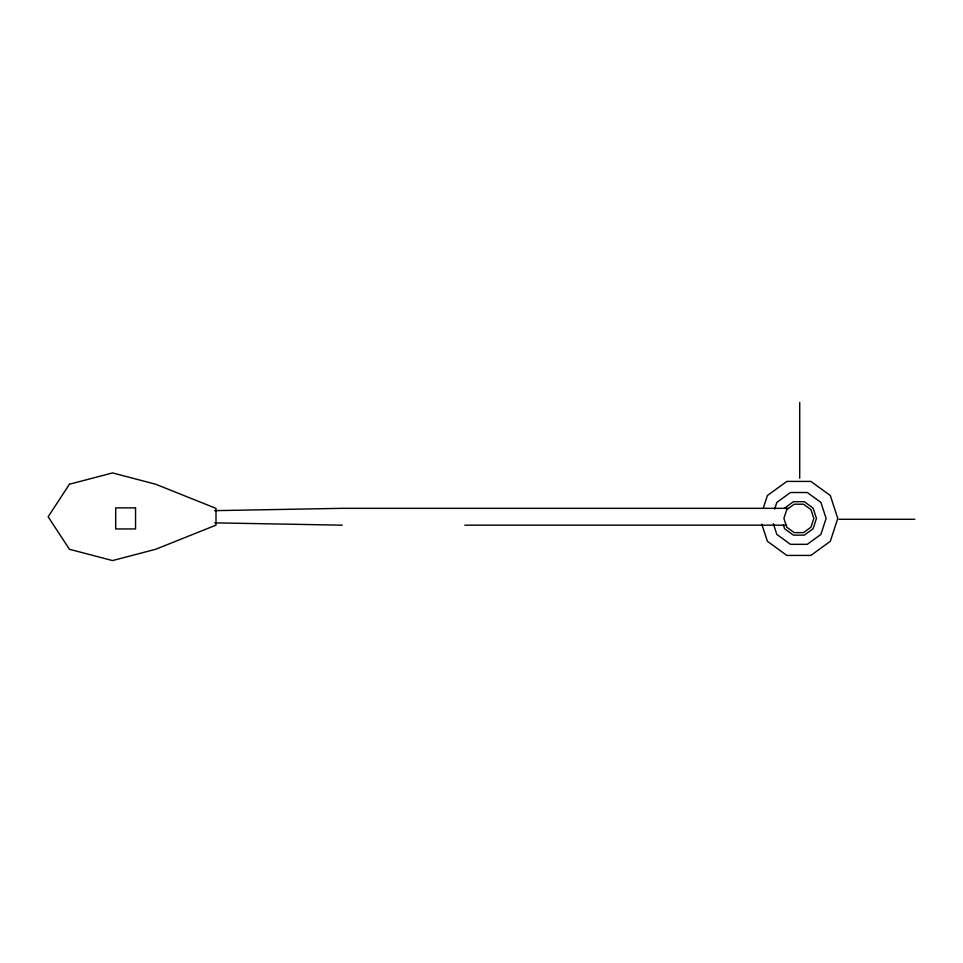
<?xml version="1.0" encoding="UTF-8"?>
<svg xmlns="http://www.w3.org/2000/svg" width="963" height="963" viewBox="0 0 963 963"><rect width="100%" height="100%" fill="white"/><g stroke="black" fill="none" stroke-linecap="round" stroke-linejoin="round"><path stroke-width="1.44" d="M763.202 508.416L767.379 495.548L786.831 481.416L810.882 481.416L830.335 495.548L837.762 518.419L830.335 541.29L810.882 555.422L786.831 555.422L767.379 541.29L761.805 524.137M774.661 509.078L776.828 502.409L790.442 492.514L807.271 492.514L820.897 502.409L826.098 518.419L820.897 534.429L807.271 544.324L790.442 544.324L776.828 534.429L773.361 523.752M784.628 508.079L793.428 501.687L804.298 501.687L813.085 508.079L816.443 518.419L813.085 528.759L804.298 535.139L793.428 535.139L784.628 528.759L783.364 524.883M214.677 510.655L342.274 508.332L788.191 508.332M839.062 519.286L914.85 519.286M464.792 525.172L786.687 525.172M214.677 522.849L342.274 525.172M799.723 402.426L799.723 478.214M786.759 509.632L783.906 518.419L786.759 527.206L794.234 532.635L803.479 532.635L810.954 527.206L813.807 518.419L810.954 509.632L803.479 504.203L794.234 504.203L786.759 509.632M69.432 484.233L48.15 516.758L69.432 549.271L112.551 560.574L155.681 549.271L215.989 525.136L215.989 508.368L155.681 484.233L112.551 472.929L69.432 484.233M135.542 507.874L115.692 507.874L115.692 528.952L135.542 528.952L135.542 507.874"/></g></svg>
